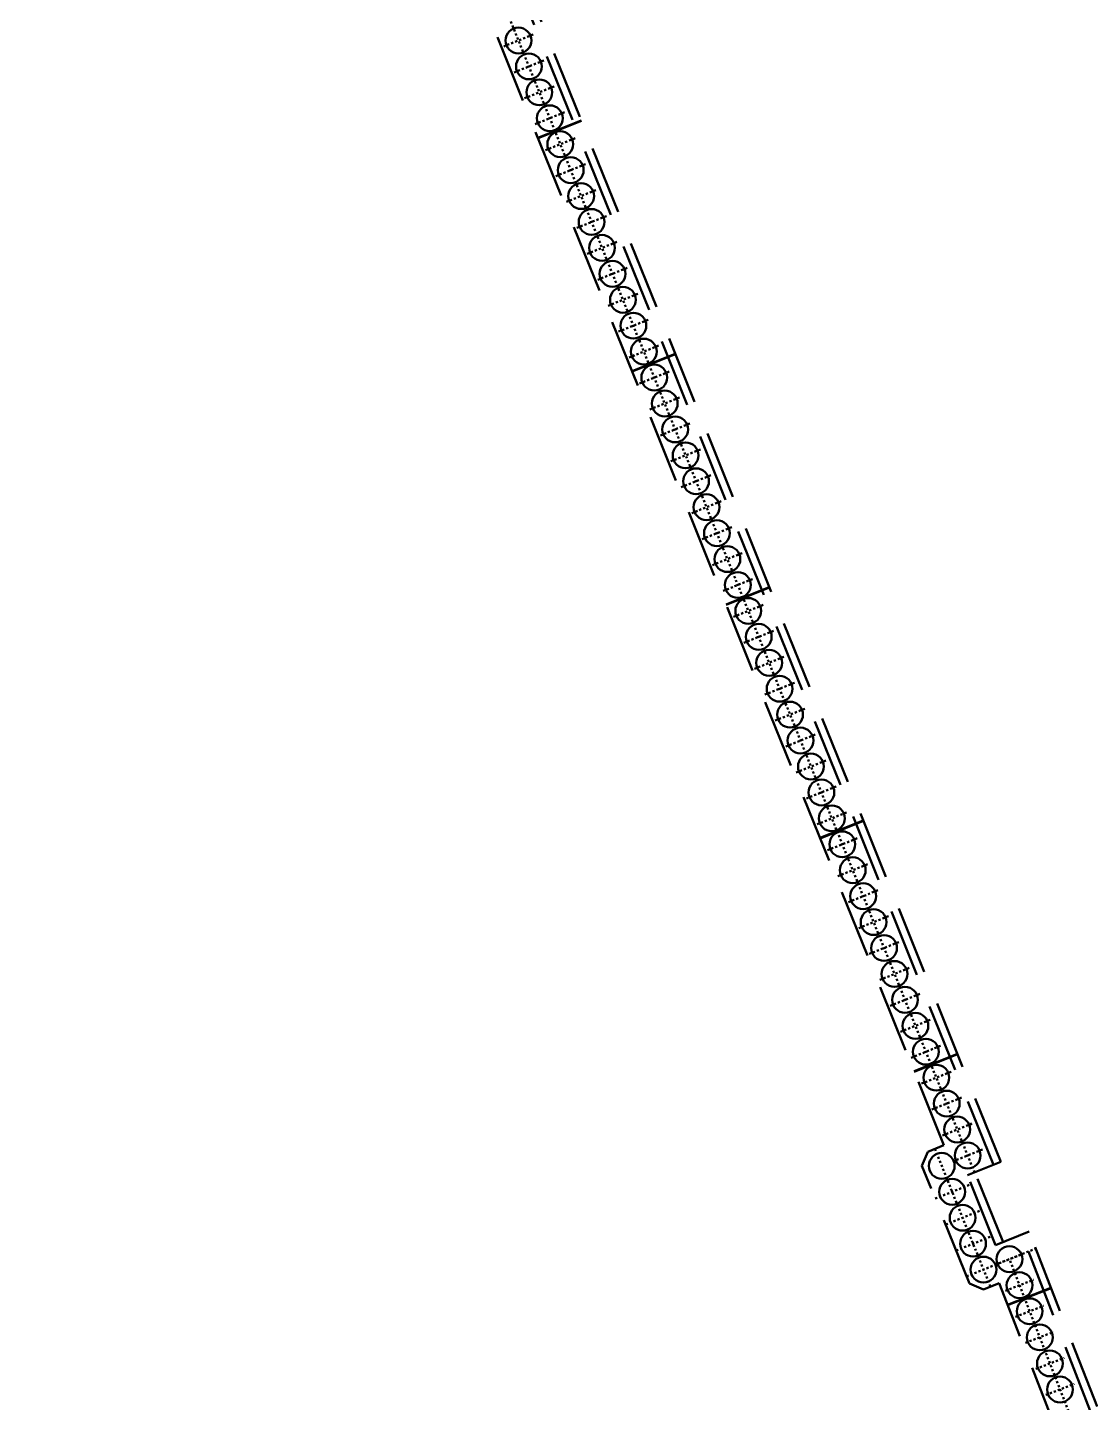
# Model space of a CAD drawing. Extents: x 9773 to 10136, y 10676 to 11757.
# Drawn here: x 9860.5 to 9909.9, y 11221.7 to 11285.6 of the extents above; entities that cross this region are included whole.
import ezdxf

# ---------------------------------------------------------------- set-up
doc = ezdxf.new("R2010")
doc.units = 0
for name, pattern in [('CONTI', [0]), ('DASHDOT', [1, 0.5, -0.25, 0, -0.25]), ('HIDDEN2', [4.7625, 3.175, -1.5875])]:
    doc.linetypes.add(name, pattern=pattern)
doc.layers.add('HIDDEN', color=6, linetype='HIDDEN2')
doc.layers.add('PILE_HID', color=40, linetype='CONTI')
doc.layers.add('OSI', color=3, linetype='DASHDOT', lineweight=9)
doc.layers.add('SIZE', color=142, linetype='Continuous', lineweight=9)

# ---------------------------------------------------------------- blocks, each defined once
blk = doc.blocks.new('45245242')
at = {"layer": 'HIDDEN', "color": 5, "lineweight": 50}
for p, q in [((9905.435, 11232.749), (9861.484, 11341.821)), ((9905.778, 11232.887), (9861.828, 11341.956)), ((9903.13, 11233.653), (9860.508, 11339.427)), ((9886.265, 11281.314), (9884.252, 11280.503)), ((9886.272, 11281.295), (9884.259, 11280.484)), ((9890.637, 11270.462), (9888.625, 11269.65)), ((9890.645, 11270.443), (9888.632, 11269.632)), ((9895.01, 11259.609), (9892.998, 11258.798)), ((9895.018, 11259.591), (9893.005, 11258.78)), ((9899.383, 11248.757), (9897.371, 11247.946)), ((9899.391, 11248.739), (9897.378, 11247.928)), ((9903.756, 11237.905), (9901.743, 11237.094)), ((9903.764, 11237.887), (9901.751, 11237.076)), ((9902.388, 11233.354), (9903.13, 11233.653)), ((9902.388, 11233.354), (9902.111, 11232.703)), ((9904.316, 11227.231), (9902.111, 11232.703)), ((9905.778, 11232.887), (9904.229, 11232.263)), ((9905.881, 11229.155), (9904.572, 11232.401)), ((9905.537, 11229.017), (9904.229, 11232.263)), ((9905.537, 11229.017), (9907.096, 11229.645)), ((9939.235, 11145.839), (9906.753, 11229.507)), ((9939.554, 11146.039), (9907.096, 11229.645)), ((9904.316, 11227.231), (9904.967, 11226.954)), ((9904.967, 11226.954), (9905.699, 11227.249)), ((9937.681, 11144.868), (9905.699, 11227.249)), ((9908.112, 11227.028), (9906.089, 11226.243)), ((9908.12, 11227.01), (9906.097, 11226.224))]:
    blk.add_line(p, q, dxfattribs=at)
at = {"layer": 'OSI', "color": 5, "lineweight": 50}
for p, q in [((9904.554, 11232.394), (9860.675, 11341.287)), ((9884.031, 11285.308), (9882.656, 11284.754)), ((9884.517, 11284.102), (9883.142, 11283.548)), ((9885.002, 11282.897), (9883.628, 11282.343)), ((9885.488, 11281.691), (9884.114, 11281.137)), ((9885.974, 11280.485), (9884.6, 11279.931)), ((9886.46, 11279.279), (9885.085, 11278.725)), ((9886.946, 11278.073), (9885.571, 11277.52)), ((9887.432, 11276.868), (9886.057, 11276.314)), ((9887.918, 11275.662), (9886.543, 11275.108)), ((9888.404, 11274.456), (9887.029, 11273.902)), ((9888.889, 11273.25), (9887.515, 11272.696)), ((9889.375, 11272.045), (9888.001, 11271.491)), ((9889.861, 11270.839), (9888.487, 11270.285)), ((9890.347, 11269.633), (9888.973, 11269.079)), ((9890.833, 11268.427), (9889.458, 11267.873)), ((9891.319, 11267.221), (9889.944, 11266.667)), ((9891.805, 11266.016), (9890.43, 11265.462)), ((9892.291, 11264.81), (9890.916, 11264.256)), ((9892.776, 11263.604), (9891.402, 11263.05)), ((9893.262, 11262.398), (9891.888, 11261.844)), ((9893.748, 11261.192), (9892.374, 11260.639)), ((9894.234, 11259.987), (9892.86, 11259.433)), ((9894.72, 11258.781), (9893.345, 11258.227)), ((9895.206, 11257.575), (9893.831, 11257.021)), ((9895.692, 11256.369), (9894.317, 11255.815)), ((9896.178, 11255.163), (9894.803, 11254.61)), ((9896.664, 11253.958), (9895.289, 11253.404)), ((9897.149, 11252.752), (9895.775, 11252.198)), ((9897.635, 11251.546), (9896.261, 11250.992)), ((9898.121, 11250.34), (9896.747, 11249.786)), ((9898.607, 11249.135), (9897.232, 11248.581)), ((9899.093, 11247.929), (9897.718, 11247.375)), ((9899.579, 11246.723), (9898.204, 11246.169)), ((9900.065, 11245.517), (9898.69, 11244.963)), ((9900.551, 11244.311), (9899.176, 11243.758)), ((9901.036, 11243.106), (9899.662, 11242.552)), ((9901.522, 11241.9), (9900.148, 11241.346)), ((9902.008, 11240.694), (9900.634, 11240.14)), ((9902.494, 11239.488), (9901.119, 11238.934)), ((9902.98, 11238.282), (9901.605, 11237.729)), ((9903.466, 11237.077), (9902.091, 11236.523)), ((9903.952, 11235.871), (9902.577, 11235.317)), ((9904.438, 11234.665), (9903.063, 11234.111)), ((9905.292, 11227.085), (9902.713, 11233.485)), ((9904.923, 11233.459), (9903.549, 11232.905)), ((9902.728, 11231.173), (9904.388, 11231.842)), ((9903.214, 11229.967), (9904.874, 11230.636)), ((9903.7, 11228.761), (9905.36, 11229.43)), ((9904.186, 11227.556), (9907.404, 11228.853)), ((9905.52, 11228.103), (9906.839, 11228.615)), ((9938.892, 11144.096), (9906.18, 11228.359)), ((9905.991, 11226.891), (9907.31, 11227.403)), ((9906.461, 11225.679), (9907.78, 11226.192)), ((9906.932, 11224.468), (9908.251, 11224.98)), ((9907.402, 11223.256), (9908.721, 11223.768)), ((9907.873, 11222.044), (9909.192, 11222.556))]:
    blk.add_line(p, q, dxfattribs=at).dxf.unprotected_set("ltscale", 0)
at = {"layer": 'PILE_HID', "color": 5, "lineweight": 50, "ltscale": 0.05}
for centre in [(9883.343, 11285.031), (9883.829, 11283.825), (9884.315, 11282.62), (9884.801, 11281.414), (9885.287, 11280.208), (9885.773, 11279.002), (9886.259, 11277.796), (9886.745, 11276.591), (9887.23, 11275.385), (9887.716, 11274.179), (9888.202, 11272.973), (9888.688, 11271.768), (9889.174, 11270.562), (9889.66, 11269.356), (9890.146, 11268.15), (9890.632, 11266.944), (9891.117, 11265.739), (9891.603, 11264.533), (9892.089, 11263.327), (9892.575, 11262.121), (9893.061, 11260.915), (9893.547, 11259.71), (9894.033, 11258.504), (9894.519, 11257.298), (9895.004, 11256.092), (9895.49, 11254.887), (9895.976, 11253.681), (9896.462, 11252.475), (9896.948, 11251.269), (9897.434, 11250.063), (9897.92, 11248.858), (9898.406, 11247.652), (9898.892, 11246.446), (9899.377, 11245.24), (9899.863, 11244.034), (9900.349, 11242.829), (9900.835, 11241.623), (9901.321, 11240.417), (9901.807, 11239.211), (9902.293, 11238.006), (9902.779, 11236.8), (9903.264, 11235.594), (9903.75, 11234.388), (9904.236, 11233.182), (9906.18, 11228.359), (9906.65, 11227.147), (9907.121, 11225.935), (9907.591, 11224.724), (9908.062, 11223.512), (9908.532, 11222.3)]:
    blk.add_circle(centre, 0.6, dxfattribs=at)
at = {"layer": 'PILE_HID', "color": 5, "lineweight": 50, "ltscale": 0.5}
for centre in [(9903.03, 11232.697), (9903.516, 11231.491), (9904.002, 11230.285), (9904.488, 11229.079), (9904.974, 11227.873)]:
    blk.add_circle(centre, 0.6, dxfattribs=at)
at = {"layer": 'SIZE', "color": 5, "lineweight": 50, "ltscale": 0.1}
blk.add_line((9906.867, 11226.588), (9906.904, 11226.495), dxfattribs=at)

msp = doc.modelspace()

# ---------------------------------------------------------------- block references
at = {"layer": 'SIZE'}
msp.add_blockref('45245242', (0, 0), dxfattribs=at)

doc.saveas('drawing.dxf')
